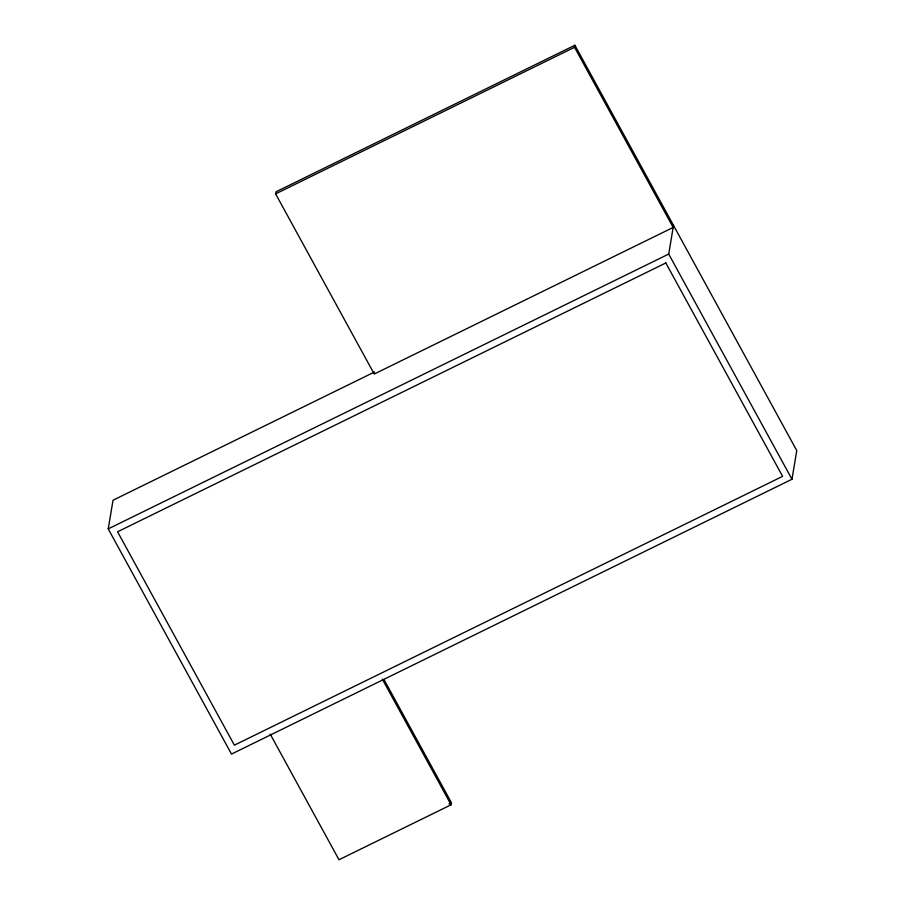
<?xml version="1.0" encoding="UTF-8"?>
<svg xmlns="http://www.w3.org/2000/svg" width="905" height="905" viewBox="0 0 905 905"><rect width="100%" height="100%" fill="white"/><g stroke="black" fill="none" stroke-linecap="round" stroke-linejoin="round"><path stroke-width="1.36" d="M574.89 45.25L574.551 47.298L673.162 227.449L374.24 374.025L275.618 193.874L275.957 191.826L574.89 45.25L796.773 450.6L791.977 479.254L231.499 754.08L108.227 528.882L113.023 500.227L374.58 371.978M270.21 734.102L338.99 859.75L451.097 804.783L451.437 802.735L384.003 679.553M791.977 479.254L668.705 254.056L673.501 225.402M275.618 193.874L574.551 47.298M108.227 528.882L668.705 254.056M448.914 803.968L451.437 802.735M382.317 679.135L451.097 804.783M665.82 262.97L117.582 531.789L234.384 745.166L782.621 476.347L665.82 262.97"/></g></svg>
